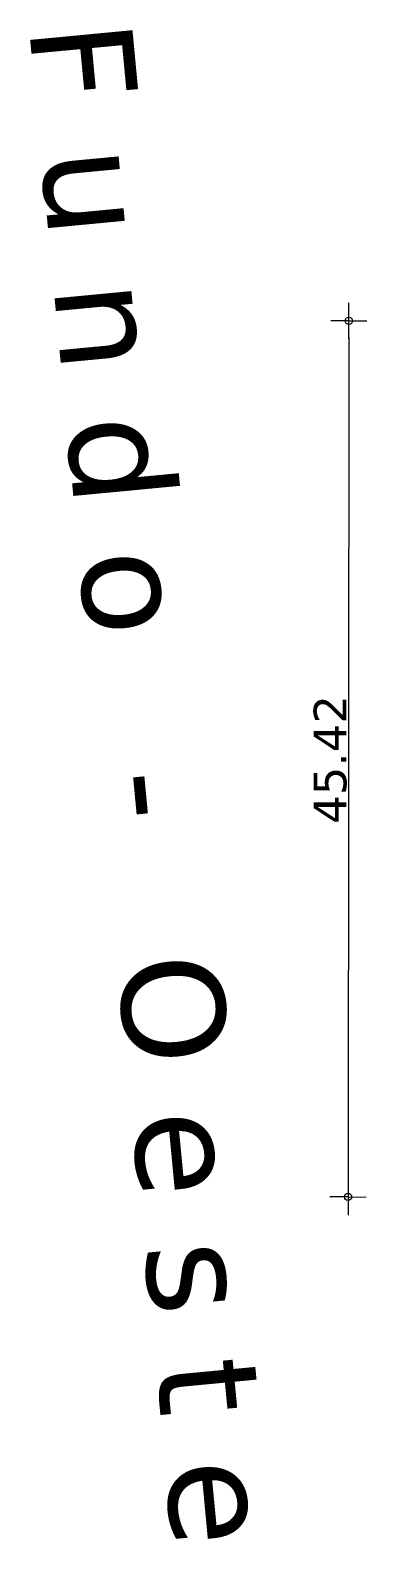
# Model space of a CAD drawing. Header units: centimetres. Extents: x 429547 to 433218, y 9613176 to 9615382.
# Drawn here: x 430976 to 430992.7, y 9614617.1 to 9614691.8 of the extents above; entities that cross this region are included whole.
import ezdxf

# ---------------------------------------------------------------- set-up
doc = ezdxf.new("R2010")
doc.units = ezdxf.units.CM
doc.header["$LTSCALE"] = 0.05
doc.layers.add('Cotas', color=4, linetype='Continuous')
doc.layers.add('DIM NOVO', color=4, linetype='Continuous', lineweight=20)
doc.styles.add('LEALTÀ PADRÃO', font='verdana.ttf')

msp = doc.modelspace()

# ---------------------------------------------------------------- linework, layer by layer
at = {"layer": 'Cotas', "color": 251, "lineweight": 0, "true_color": 0x636466}
for p, q in [((430991.807, 9614676.479), (430991.808, 9614678.271)), ((430991.807, 9614677.375), (430990.911, 9614677.376)), ((430991.807, 9614677.375), (430992.703, 9614677.374)), ((430991.77, 9614634.891), (430991.768, 9614633.099)), ((430991.769, 9614633.995), (430990.873, 9614633.995)), ((430991.769, 9614633.995), (430992.665, 9614633.994))]:
    msp.add_line(p, q, dxfattribs=at)
for centre in [(430991.807, 9614677.375), (430991.769, 9614633.995)]:
    msp.add_circle(centre, 0.179, dxfattribs=at)
at = {"layer": 'DIM NOVO', "color": 251, "linetype": 'Continuous', "lineweight": 0, "true_color": 0x636466}
msp.add_line((430991.807, 9614676.575), (430991.77, 9614634.795), dxfattribs=at)

# ---------------------------------------------------------------- texts
at = {"color": 7, "linetype": 'Continuous', "lineweight": 9, "style": 'LEALTÀ PADRÃO'}
msp.add_text('F u n d o   -   O e s t e', height=5.1, rotation=275.42203, dxfattribs=at).set_placement((430975.934, 9614691.968, -0.372))
at = {"layer": 'DIM NOVO', "color": 251, "linetype": 'Continuous', "lineweight": 0, "true_color": 0x636466, "style": 'LEALTÀ PADRÃO'}
msp.add_text('45.42', height=1.625, rotation=89.94956, dxfattribs=at).set_placement((430991.685, 9614652.467))

doc.saveas('drawing.dxf')
